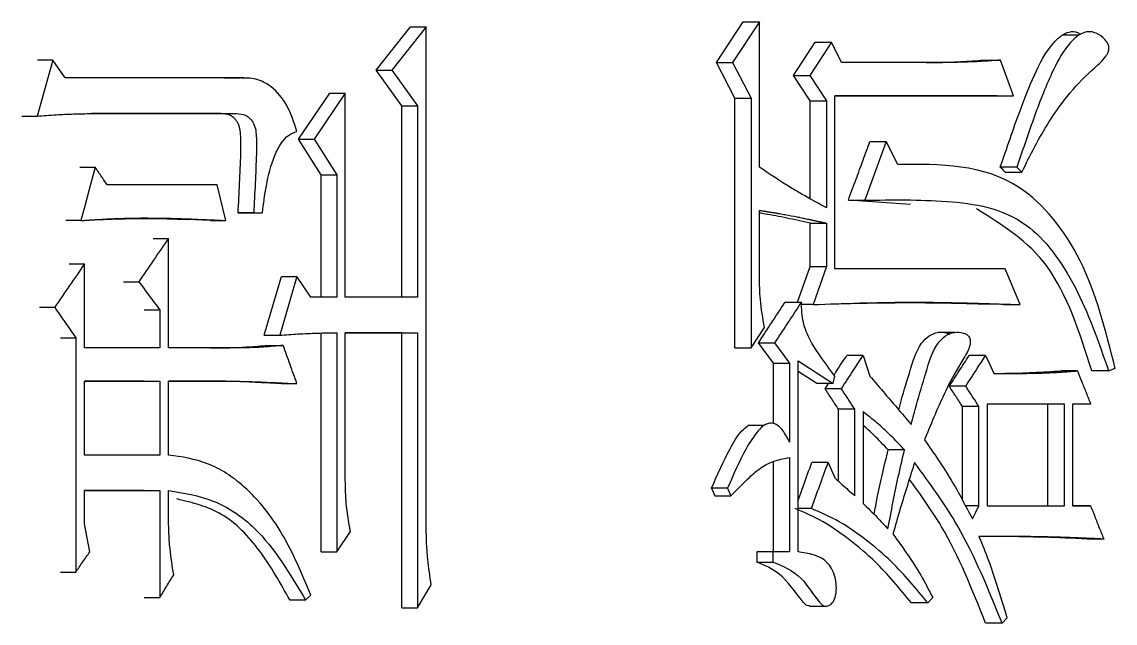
# Model space of a CAD drawing. Header units: millimetres. Extents: x 2404 to 4548, y 1024 to 2541.
# Drawn here: x 3320.053 to 3324.692, y 1248.245 to 1250.798 of the extents above; entities that cross this region are included whole.
import ezdxf

# ---------------------------------------------------------------- set-up
doc = ezdxf.new("R2010")
doc.units = ezdxf.units.MM

msp = doc.modelspace()

# ---------------------------------------------------------------- linework, layer by layer
at = {"color": 7, "linetype": 'Continuous', "lineweight": 25}
for p, q in [((3321.5559, 1250.592), (3321.7014, 1250.7759)), ((3321.7683, 1250.7759), (3321.6226, 1250.592)), ((3321.7014, 1250.7759), (3321.7683, 1250.7759)), ((3321.7683, 1248.6665), (3321.7683, 1250.7759)), ((3323.0003, 1250.6244), (3323.1141, 1250.7975)), ((3323.1828, 1250.7975), (3323.0689, 1250.6244)), ((3323.1141, 1250.7975), (3323.1828, 1250.7975)), ((3323.1828, 1250.1809), (3323.1828, 1250.7975)), ((3324.5379, 1250.7409), (3324.4665, 1250.7409)), ((3323.3268, 1250.5703), (3323.4187, 1250.711)), ((3323.4878, 1250.711), (3323.3958, 1250.5703)), ((3323.4187, 1250.711), (3323.4878, 1250.711)), ((3323.5303, 1250.6244), (3323.4878, 1250.711)), ((3320.1845, 1250.6352), (3320.1174, 1250.3972)), ((3320.1845, 1250.6352), (3320.1197, 1250.6352)), ((3320.2366, 1250.5595), (3320.1845, 1250.6352)), ((3323.0003, 1250.6244), (3323.0689, 1250.6244)), ((3323.0786, 1250.473), (3323.0003, 1250.6244)), ((3323.0689, 1250.6244), (3323.1472, 1250.473)), ((3323.9599, 1250.6244), (3323.5303, 1250.6244)), ((3323.8902, 1250.6244), (3323.9599, 1250.6244)), ((3324.1349, 1250.6353), (3324.205, 1250.6353)), ((3324.2608, 1250.4838), (3324.205, 1250.6353)), ((3321.5559, 1250.592), (3321.6226, 1250.592)), ((3321.665, 1250.4405), (3321.5559, 1250.592)), ((3321.6226, 1250.592), (3321.7319, 1250.4405)), ((3320.9774, 1250.5595), (3320.2366, 1250.5595)), ((3320.9116, 1250.5595), (3320.9774, 1250.5595)), ((3321.0129, 1250.559), (3320.9839, 1250.559)), ((3323.3268, 1250.5703), (3323.3958, 1250.5703)), ((3323.3975, 1250.4622), (3323.3268, 1250.5703)), ((3323.3958, 1250.5703), (3323.4666, 1250.4622)), ((3321.2272, 1250.2999), (3321.3589, 1250.4946)), ((3321.4253, 1250.4946), (3321.2935, 1250.2999)), ((3321.3589, 1250.4946), (3321.4253, 1250.4946)), ((3321.4253, 1249.6292), (3321.4253, 1250.4946)), ((3321.665, 1250.4405), (3321.7319, 1250.4405)), ((3321.665, 1249.6292), (3321.665, 1250.4405)), ((3321.7319, 1250.4405), (3321.7319, 1249.6292)), ((3323.0786, 1250.473), (3323.1472, 1250.473)), ((3323.0786, 1249.4129), (3323.0786, 1250.473)), ((3323.3975, 1250.4622), (3323.4666, 1250.4622)), ((3323.3975, 1250.0464), (3323.3975, 1250.4622)), ((3323.4666, 1250.4622), (3323.4666, 1250.0078)), ((3323.502, 1250.4838), (3324.2608, 1250.4838)), ((3323.502, 1249.7482), (3323.502, 1250.4838)), ((3324.1907, 1250.4838), (3323.502, 1250.4838)), ((3324.1907, 1250.4838), (3324.2608, 1250.4838)), ((3320.0527, 1250.3972), (3320.1174, 1250.3972)), ((3320.8969, 1250.4081), (3320.3482, 1250.4081)), ((3320.3483, 1250.4081), (3320.9627, 1250.4081)), ((3320.897, 1250.4081), (3320.9628, 1250.4081)), ((3321.2272, 1250.2999), (3321.2935, 1250.2999)), ((3321.3223, 1250.1485), (3321.2272, 1250.2999)), ((3321.2935, 1250.2999), (3321.3887, 1250.1485)), ((3323.7208, 1250.2891), (3323.6292, 1250.0403)), ((3323.6514, 1250.2891), (3323.7208, 1250.2891)), ((3323.7701, 1250.1917), (3323.7208, 1250.2891)), ((3320.2981, 1250.1809), (3320.3631, 1250.1809)), ((3324.2749, 1250.1809), (3324.2047, 1250.1809)), ((3321.3223, 1250.1485), (3321.3887, 1250.1485)), ((3321.3223, 1249.6292), (3321.3223, 1250.1485)), ((3321.3887, 1250.1485), (3321.3887, 1249.6292)), ((3324.2256, 1250.1593), (3324.2958, 1250.1593)), ((3320.9185, 1249.9537), (3320.8816, 1250.1052)), ((3323.8241, 1250.0223), (3323.5598, 1250.0403)), ((3323.5598, 1250.0403), (3323.6292, 1250.0403)), ((3321.0364, 1249.9862), (3320.9704, 1249.9862)), ((3321.0072, 1249.9862), (3321.0732, 1249.9862)), ((3321.0364, 1249.9862), (3321.0732, 1249.9862)), ((3323.1828, 1249.7158), (3323.1828, 1249.997)), ((3320.3036, 1249.9537), (3320.2387, 1249.9537)), ((3320.8527, 1249.9537), (3320.7532, 1249.9587)), ((3320.8527, 1249.9537), (3320.9185, 1249.9537)), ((3323.3975, 1249.9429), (3323.4666, 1249.9429)), ((3323.3975, 1249.759), (3323.3975, 1249.9429)), ((3323.4666, 1249.9429), (3323.4666, 1249.759)), ((3320.6093, 1249.878), (3320.6747, 1249.878)), ((3320.6747, 1249.4129), (3320.6747, 1249.878)), ((3320.2536, 1249.7698), (3320.3185, 1249.7698)), ((3320.3185, 1249.4129), (3320.3185, 1249.7698)), ((3323.3447, 1249.6076), (3323.3975, 1249.759)), ((3323.3975, 1249.759), (3323.4666, 1249.759)), ((3323.4666, 1249.759), (3323.41, 1249.5968)), ((3324.2259, 1249.7482), (3323.502, 1249.7482)), ((3324.2887, 1249.5968), (3324.2259, 1249.7482)), ((3321.0806, 1249.467), (3321.1539, 1249.7158)), ((3321.2201, 1249.7158), (3321.1467, 1249.467)), ((3321.1539, 1249.7158), (3321.2201, 1249.7158)), ((3321.2788, 1249.6292), (3321.2201, 1249.7158)), ((3320.4835, 1249.6941), (3320.5488, 1249.6941)), ((3321.3887, 1249.6292), (3321.2788, 1249.6292)), ((3321.7319, 1249.6292), (3321.4253, 1249.6292)), ((3323.2914, 1249.6076), (3323.3604, 1249.6076)), ((3320.1272, 1249.5859), (3320.1919, 1249.5859)), ((3320.5723, 1249.5751), (3320.6377, 1249.5751)), ((3320.6377, 1249.5751), (3320.6377, 1249.4129)), ((3323.41, 1249.5968), (3323.3533, 1249.5968)), ((3324.2186, 1249.5968), (3324.1458, 1249.5996)), ((3324.2186, 1249.5968), (3324.2887, 1249.5968)), ((3321.0806, 1249.467), (3321.1467, 1249.467)), ((3321.3223, 1248.5475), (3321.3223, 1249.4764)), ((3321.3887, 1249.4778), (3321.3887, 1248.5475)), ((3321.4253, 1249.4778), (3321.7319, 1249.4778)), ((3321.4253, 1248.8504), (3321.4253, 1249.4778)), ((3321.665, 1249.4778), (3321.4253, 1249.4778)), ((3321.665, 1249.4778), (3321.7319, 1249.4778)), ((3321.665, 1248.3095), (3321.665, 1249.4778)), ((3321.7319, 1249.4778), (3321.7319, 1248.3095)), ((3323.1472, 1249.4129), (3323.2042, 1249.4994)), ((3324.0107, 1249.479), (3323.9401, 1249.479)), ((3320.2164, 1249.4561), (3320.2813, 1249.4561)), ((3321.0953, 1249.4237), (3321.1614, 1249.4237)), ((3323.178, 1249.4345), (3323.2468, 1249.4345)), ((3323.2418, 1249.348), (3323.178, 1249.4345)), ((3323.2468, 1249.4345), (3323.3107, 1249.348)), ((3320.6377, 1249.4129), (3320.3185, 1249.4129)), ((3320.9185, 1249.4129), (3320.6747, 1249.4129)), ((3320.8527, 1249.4129), (3320.9185, 1249.4129)), ((3323.0786, 1249.4129), (3323.1472, 1249.4129)), ((3323.6221, 1249.3804), (3323.5528, 1249.3804)), ((3324.1421, 1249.3804), (3324.0721, 1249.3804)), ((3323.2418, 1249.348), (3323.3107, 1249.348)), ((3323.2418, 1249.0928), (3323.2418, 1249.348)), ((3323.3107, 1249.348), (3323.3107, 1249.0126)), ((3323.3462, 1249.3588), (3323.4949, 1249.2615)), ((3323.4258, 1249.2615), (3323.3462, 1249.3136)), ((3323.4949, 1249.2615), (3323.502, 1249.2939)), ((3324.5324, 1249.3155), (3324.4619, 1249.3155)), ((3320.3185, 1248.9585), (3320.3185, 1249.2722)), ((3320.3185, 1249.2722), (3320.6377, 1249.2722)), ((3320.5723, 1249.2722), (3320.3185, 1249.2722)), ((3320.5723, 1249.2722), (3320.6377, 1249.2722)), ((3320.6377, 1249.2722), (3320.6377, 1248.9585)), ((3320.6747, 1249.2722), (3320.9185, 1249.2722)), ((3320.6747, 1248.9585), (3320.6747, 1249.2722)), ((3320.8527, 1249.2722), (3320.6747, 1249.2722)), ((3320.9185, 1249.2722), (3320.8527, 1249.2722)), ((3321.1539, 1249.2614), (3321.2201, 1249.2614)), ((3323.4949, 1249.2615), (3323.4258, 1249.2615)), ((3323.4611, 1249.2398), (3323.4752, 1249.2615)), ((3323.5303, 1249.2398), (3323.4611, 1249.2398)), ((3324.0581, 1249.2506), (3323.9882, 1249.2506)), ((3323.5868, 1249.1533), (3323.5175, 1249.1533)), ((3323.5175, 1248.8473), (3323.5175, 1249.1533)), ((3323.5868, 1248.7855), (3323.5868, 1249.1533)), ((3323.6221, 1249.1425), (3323.6221, 1248.753)), ((3324.1141, 1249.1641), (3324.0441, 1249.1641)), ((3324.0441, 1248.767), (3324.0441, 1249.1641)), ((3324.1141, 1248.7422), (3324.1141, 1249.1641)), ((3324.4768, 1249.1749), (3324.149, 1249.1749)), ((3324.149, 1249.1749), (3324.149, 1248.7422)), ((3324.4064, 1248.7422), (3324.4064, 1249.1749)), ((3324.4768, 1248.7422), (3324.4768, 1249.1749)), ((3324.5879, 1249.1749), (3324.5115, 1249.1749)), ((3324.5115, 1249.1749), (3324.5115, 1248.7422)), ((3323.2024, 1249.0844), (3323.1336, 1249.0844)), ((3320.6377, 1248.9585), (3320.3185, 1248.9585)), ((3323.7983, 1248.9802), (3323.7288, 1248.9802)), ((3323.2418, 1248.5475), (3323.2418, 1248.93)), ((3323.3107, 1248.9477), (3323.3107, 1248.5475)), ((3323.4737, 1248.9261), (3323.4046, 1248.9261)), ((3323.0475, 1248.8179), (3322.979, 1248.8179)), ((3322.979, 1248.8179), (3322.9932, 1248.7855)), ((3323.0475, 1248.8179), (3323.0618, 1248.7855)), ((3320.3185, 1248.8071), (3320.6377, 1248.8071)), ((3320.3185, 1248.6665), (3320.3185, 1248.8071)), ((3320.5723, 1248.8071), (3320.3185, 1248.8071)), ((3320.5723, 1248.8071), (3320.6377, 1248.8071)), ((3320.6377, 1248.8071), (3320.6377, 1248.3528)), ((3320.6747, 1248.7097), (3320.6747, 1248.8071)), ((3322.9932, 1248.7855), (3323.0618, 1248.7855)), ((3324.1141, 1248.7422), (3324.0573, 1248.7422)), ((3324.149, 1248.7422), (3324.4768, 1248.7422)), ((3324.149, 1248.7422), (3324.4064, 1248.7422)), ((3324.4064, 1248.7422), (3324.4768, 1248.7422)), ((3324.5115, 1248.7422), (3324.5879, 1248.7422)), ((3324.5115, 1248.7422), (3324.5173, 1248.7422)), ((3324.5879, 1248.7422), (3324.5173, 1248.7422)), ((3321.3887, 1248.5475), (3321.4473, 1248.634)), ((3324.6434, 1248.6016), (3324.5727, 1248.6016)), ((3323.2397, 1248.5475), (3323.1709, 1248.5475)), ((3323.1709, 1248.5475), (3323.1709, 1248.5042)), ((3323.2397, 1248.5475), (3323.2397, 1248.5042)), ((3323.3107, 1248.5475), (3323.2397, 1248.5475)), ((3323.1709, 1248.5042), (3323.2397, 1248.5042)), ((3321.7319, 1248.3095), (3321.7901, 1248.4069)), ((3320.5723, 1248.3528), (3320.6377, 1248.3528)), ((3321.2568, 1248.3419), (3321.2788, 1248.3636)), ((3323.8967, 1248.3312), (3323.9178, 1248.3528)), ((3321.2568, 1248.3419), (3321.1906, 1248.3419)), ((3323.3955, 1248.3165), (3323.4651, 1248.3165)), ((3324.2119, 1248.2446), (3324.2329, 1248.2663)), ((3324.2119, 1248.2446), (3324.1419, 1248.2446))]:
    msp.add_line(p, q, dxfattribs=at)
at = {"color": 7, "linetype": 'Continuous', "lineweight": 25, "flags": 128}
for points in [[(3323.1472, 1250.473), (3323.1472, 1250.0526), (3323.1472, 1249.4129)], [(3320.3631, 1250.1809), (3320.3384, 1250.0864), (3320.321, 1250.02), (3320.3036, 1249.9537)], [(3324.2256, 1250.1593), (3324.2202, 1250.1648), (3324.2149, 1250.1703), (3324.2047, 1250.1809)], [(3324.2748, 1250.1809), (3324.2853, 1250.1701), (3324.2957, 1250.1593)], [(3320.2813, 1249.4561), (3320.2813, 1248.9585), (3320.2813, 1248.4609)], [(3323.6221, 1249.3804), (3323.6362, 1249.3372), (3323.6503, 1249.2939)], [(3324.1421, 1249.3804), (3324.1595, 1249.3426), (3324.177, 1249.3047)], [(3323.3462, 1248.5475), (3323.3462, 1248.9532), (3323.3462, 1249.3588)], [(3324.6642, 1249.3155), (3324.6355, 1249.3155), (3324.6145, 1249.3155), (3324.5935, 1249.3155)], [(3323.4737, 1248.9261), (3323.4878, 1248.8937), (3323.502, 1248.8612)], [(3323.4029, 1248.7314), (3323.3854, 1248.7314), (3323.368, 1248.7314), (3323.3462, 1248.7314)], [(3324.0861, 1248.6881), (3324.1001, 1248.7152), (3324.1141, 1248.7422)], [(3320.3408, 1248.5475), (3320.3297, 1248.607), (3320.3185, 1248.6665)], [(3321.3223, 1248.5475), (3321.3389, 1248.5475), (3321.3555, 1248.5475), (3321.3887, 1248.5475)], [(3320.2164, 1248.4609), (3320.2326, 1248.4609), (3320.2488, 1248.4609), (3320.2813, 1248.4609)], [(3321.665, 1248.3095), (3321.6818, 1248.3095), (3321.6985, 1248.3095), (3321.7319, 1248.3095)], [(3323.8967, 1248.3312), (3323.8713, 1248.3312), (3323.8492, 1248.3312), (3323.8271, 1248.3312)]]:
    msp.add_lwpolyline(points, dxfattribs=at)
at = {"color": 7, "linetype": 'Continuous', "lineweight": 25}
for points, knots in [([(3324.2047, 1250.1809), (3324.2319, 1250.2613), (3324.2768, 1250.3938), (3324.347, 1250.573), (3324.4052, 1250.6848), (3324.4611, 1250.7395), (3324.4969, 1250.7572), (3324.5262, 1250.7572), (3324.541, 1250.7473), (3324.5451, 1250.7446)], [0, 0, 0, 0, 0.336148, 0.554502, 0.775219, 0.850857, 0.913151, 0.975906, 1, 1, 1, 1]), ([(3324.2958, 1250.1593), (3324.3324, 1250.2323), (3324.4178, 1250.4024), (3324.5478, 1250.5566), (3324.6429, 1250.6346), (3324.6609, 1250.6646), (3324.6651, 1250.6767), (3324.6657, 1250.6884), (3324.6631, 1250.7), (3324.6551, 1250.7157), (3324.635, 1250.7371), (3324.6052, 1250.7543), (3324.5698, 1250.7576), (3324.5302, 1250.7398), (3324.4763, 1250.6848), (3324.411, 1250.5613), (3324.3439, 1250.3849), (3324.2979, 1250.249), (3324.2749, 1250.1809)], [0, 0, 0, 0, 0.163054, 0.380102, 0.433894, 0.442949, 0.452088, 0.458006, 0.463913, 0.473847, 0.492962, 0.528393, 0.555625, 0.58285, 0.633845, 0.724478, 0.861928, 1, 1, 1, 1]), ([(3323.8902, 1250.6244), (3323.9145, 1250.6247), (3323.9632, 1250.6253), (3324.0449, 1250.6286), (3324.102, 1250.6328), (3324.1349, 1250.6353)], [0, 0, 0, 0, 0.297859, 0.595729, 1, 1, 1, 1]), ([(3324.205, 1250.6353), (3324.1807, 1250.6334), (3324.1323, 1250.6297), (3324.0506, 1250.6257), (3323.9931, 1250.6249), (3323.9599, 1250.6244)], [0, 0, 0, 0, 0.29749, 0.594994, 1, 1, 1, 1]), ([(3321.2201, 1250.3323), (3321.2075, 1250.3705), (3321.1828, 1250.4455), (3321.1186, 1250.5234), (3321.0462, 1250.5588), (3321.0003, 1250.5593), (3320.9774, 1250.5595)], [0, 0, 0, 0, 0.291536, 0.572529, 0.787239, 1, 1, 1, 1]), ([(3320.1174, 1250.3972), (3320.1443, 1250.3993), (3320.1962, 1250.4033), (3320.2732, 1250.4066), (3320.3232, 1250.4076), (3320.3483, 1250.4081)], [0, 0, 0, 0, 0.349385, 0.674644, 1, 1, 1, 1]), ([(3320.9704, 1249.9862), (3320.9748, 1250.0703), (3320.9804, 1250.1762), (3320.9835, 1250.302), (3320.9768, 1250.3667), (3320.9386, 1250.4055), (3320.9107, 1250.4072), (3320.8969, 1250.4081)], [0, 0, 0, 0, 0.512304, 0.645208, 0.775979, 0.889287, 1, 1, 1, 1]), ([(3320.9627, 1250.4081), (3320.9765, 1250.4072), (3321.0045, 1250.4055), (3321.0428, 1250.3667), (3321.0495, 1250.302), (3321.0464, 1250.1762), (3321.0408, 1250.0703), (3321.0364, 1249.9862)], [0, 0, 0, 0, 0.110827, 0.224198, 0.354947, 0.487818, 1, 1, 1, 1]), ([(3321.0732, 1249.9862), (3321.0781, 1250.0246), (3321.0889, 1250.1079), (3321.1146, 1250.2107), (3321.1502, 1250.2812), (3321.1825, 1250.3195), (3321.2075, 1250.328), (3321.2201, 1250.3323)], [0, 0, 0, 0, 0.277213, 0.601616, 0.758833, 0.878188, 1, 1, 1, 1]), ([(3323.5598, 1250.0403), (3323.5709, 1250.0703), (3323.5917, 1250.1267), (3323.6222, 1250.2097), (3323.6417, 1250.2626), (3323.6514, 1250.2891)], [0, 0, 0, 0, 0.361499, 0.68075, 1, 1, 1, 1]), ([(3320.4152, 1250.1052), (3320.4065, 1250.1178), (3320.3892, 1250.143), (3320.3718, 1250.1683), (3320.3631, 1250.1809)], [0, 0, 0, 0, 0.499998, 1, 1, 1, 1]), ([(3323.4666, 1250.0078), (3323.4354, 1250.0251), (3323.4003, 1250.0445), (3323.3498, 1250.0732), (3323.2854, 1250.1102), (3323.2266, 1250.1508), (3323.1828, 1250.1809)], [0, 0, 0, 0, 0.325176, 0.365823, 0.528414, 1, 1, 1, 1]), ([(3324.6919, 1249.3264), (3324.652, 1249.4857), (3324.5744, 1249.7962), (3324.2491, 1250.1961), (3323.9505, 1250.1934), (3323.7701, 1250.1917)], [0, 0, 0, 0, 0.294377, 0.5735664, 1, 1, 1, 1]), ([(3320.8816, 1250.1052), (3320.8123, 1250.1052), (3320.6572, 1250.1052), (3320.5013, 1250.1052), (3320.4152, 1250.1052)], [0, 0, 0, 0, 0.447226, 1, 1, 1, 1]), ([(3323.6292, 1250.0403), (3323.7443, 1250.0419), (3323.9744, 1250.045), (3324.3106, 1249.9931), (3324.5387, 1249.6778), (3324.6218, 1249.4379), (3324.6642, 1249.3155)], [0, 0, 0, 0, 0.273656, 0.546764, 0.768873, 1, 1, 1, 1]), ([(3320.9704, 1249.9862), (3320.9773, 1249.9862), (3320.9895, 1249.9862), (3321.0018, 1249.9862), (3321.0072, 1249.9862)], [0, 0, 0, 0, 0.56, 1, 1, 1, 1]), ([(3323.1828, 1249.997), (3323.1849, 1249.9967), (3323.1891, 1249.996), (3323.1943, 1249.9952), (3323.1995, 1249.9944), (3323.2037, 1249.9937), (3323.2079, 1249.9931), (3323.212, 1249.9924), (3323.2162, 1249.9918), (3323.2214, 1249.9909), (3323.2256, 1249.9903), (3323.2308, 1249.9894), (3323.236, 1249.9886), (3323.2423, 1249.9876), (3323.2485, 1249.9865), (3323.2548, 1249.9855), (3323.261, 1249.9844), (3323.2735, 1249.9823), (3323.3006, 1249.9776), (3323.3276, 1249.9724), (3323.3483, 1249.9682), (3323.3566, 1249.9665), (3323.3649, 1249.9648), (3323.3753, 1249.9627), (3323.3836, 1249.9609), (3323.3918, 1249.9592), (3323.398, 1249.9579), (3323.4032, 1249.9568), (3323.4084, 1249.9556), (3323.4125, 1249.9548), (3323.4167, 1249.9539), (3323.4208, 1249.953), (3323.4249, 1249.9521), (3323.4301, 1249.9509), (3323.4342, 1249.95), (3323.4394, 1249.9489), (3323.4435, 1249.948), (3323.4477, 1249.9471), (3323.4518, 1249.9462), (3323.4559, 1249.9453), (3323.4612, 1249.9441), (3323.4644, 1249.9434), (3323.4666, 1249.9429)], [0, 0, 0, 0, 0.021952, 0.043903, 0.054879, 0.07683, 0.087806, 0.098782, 0.120733, 0.131709, 0.15366, 0.164636, 0.186587, 0.208539, 0.23049, 0.252442, 0.274393, 0.296345, 0.384151, 0.559767, 0.581718, 0.60367, 0.647573, 0.669524, 0.713427, 0.735378, 0.75733, 0.779281, 0.790257, 0.812208, 0.823184, 0.83416, 0.856111, 0.867087, 0.889038, 0.900014, 0.921966, 0.932941, 0.943917, 0.965868, 0.976844, 1, 1, 1, 1]), ([(3323.3975, 1249.9429), (3323.3644, 1249.9502), (3323.3009, 1249.9643), (3323.2293, 1249.978), (3323.1907, 1249.9843), (3323.1828, 1249.9856)], [0, 0, 0, 0, 0.463687, 0.891018, 1, 1, 1, 1]), ([(3324.5935, 1249.3155), (3324.5411, 1249.4788), (3324.4393, 1249.7956), (3324.2131, 1249.9355), (3324.1035, 1250.0033)], [0, 0, 0, 0, 0.515406, 1, 1, 1, 1]), ([(3320.3036, 1249.9537), (3320.306, 1249.9539), (3320.3108, 1249.9542), (3320.318, 1249.9547), (3320.3251, 1249.9552), (3320.3323, 1249.9556), (3320.3394, 1249.9561), (3320.3466, 1249.9566), (3320.3538, 1249.957), (3320.3597, 1249.9574), (3320.3657, 1249.9578), (3320.3717, 1249.9581), (3320.3812, 1249.9587), (3320.3907, 1249.9593), (3320.4027, 1249.96), (3320.4146, 1249.9606), (3320.4289, 1249.9613), (3320.4575, 1249.9626), (3320.5195, 1249.9647), (3320.5957, 1249.9651), (3320.6623, 1249.9639), (3320.6956, 1249.9631), (3320.7194, 1249.9624), (3320.7384, 1249.9618), (3320.7621, 1249.961), (3320.7811, 1249.9602), (3320.8001, 1249.9593), (3320.8143, 1249.9586), (3320.8285, 1249.958), (3320.8427, 1249.9574), (3320.8546, 1249.9568), (3320.8641, 1249.9564), (3320.8712, 1249.9561), (3320.8783, 1249.9557), (3320.8854, 1249.9554), (3320.8925, 1249.9551), (3320.8996, 1249.9547), (3320.9055, 1249.9544), (3320.9118, 1249.9541), (3320.9157, 1249.9539), (3320.9185, 1249.9537)], [0, 0, 0, 0, 0.011607, 0.023213, 0.034819, 0.046426, 0.058032, 0.069639, 0.081245, 0.092852, 0.098655, 0.110262, 0.121868, 0.145081, 0.156687, 0.1799, 0.203113, 0.226326, 0.31918, 0.504901, 0.597754, 0.64418, 0.667393, 0.713819, 0.737032, 0.783458, 0.806671, 0.829884, 0.853097, 0.87631, 0.899523, 0.911129, 0.922736, 0.934342, 0.945949, 0.957555, 0.969162, 0.980768, 0.986572, 1, 1, 1, 1]), ([(3320.3703, 1249.9578), (3320.3703, 1249.9578), (3320.3702, 1249.9578), (3320.3708, 1249.9578), (3320.3892, 1249.9585), (3320.4604, 1249.9613), (3320.5297, 1249.9626), (3320.5724, 1249.9629), (3320.5876, 1249.9629), (3320.5901, 1249.9629), (3320.5893, 1249.9629), (3320.6146, 1249.9627), (3320.6685, 1249.962), (3320.7169, 1249.9601), (3320.7561, 1249.9585)], [0, 0, 0, 0, 0.00053, 0.004509, 0.014062, 0.225904, 0.41709, 0.513928, 0.524253, 0.532703, 0.557438, 0.62576, 0.697207, 1, 1, 1, 1]), ([(3320.6747, 1249.878), (3320.6537, 1249.8474), (3320.6118, 1249.7861), (3320.5698, 1249.7248), (3320.5488, 1249.6941)], [0, 0, 0, 0, 0.5, 1, 1, 1, 1]), ([(3320.3185, 1249.7698), (3320.2974, 1249.7392), (3320.2553, 1249.6779), (3320.213, 1249.6166), (3320.1919, 1249.5859)], [0, 0, 0, 0, 0.5, 1, 1, 1, 1]), ([(3323.2042, 1249.4994), (3323.1971, 1249.5392), (3323.1844, 1249.6103), (3323.1833, 1249.6835), (3323.1828, 1249.7158)], [0, 0, 0, 0, 0.558835, 1, 1, 1, 1]), ([(3320.5488, 1249.6941), (3320.5636, 1249.6743), (3320.5932, 1249.6346), (3320.6229, 1249.595), (3320.6377, 1249.5751)], [0, 0, 0, 0, 0.499998, 1, 1, 1, 1]), ([(3323.178, 1249.4345), (3323.1944, 1249.4595), (3323.2215, 1249.5008), (3323.2593, 1249.5585), (3323.2807, 1249.5912), (3323.2914, 1249.6076)], [0, 0, 0, 0, 0.432882, 0.716441, 1, 1, 1, 1]), ([(3323.3603, 1249.6076), (3323.344, 1249.5826), (3323.3169, 1249.5413), (3323.279, 1249.4836), (3323.2575, 1249.4509), (3323.2468, 1249.4345)], [0, 0, 0, 0, 0.432629, 0.716314, 1, 1, 1, 1]), ([(3323.502, 1249.2939), (3323.4801, 1249.3238), (3323.4439, 1249.3732), (3323.3954, 1249.4451), (3323.3643, 1249.5209), (3323.3617, 1249.5785), (3323.3604, 1249.6076)], [0, 0, 0, 0, 0.334385, 0.552202, 0.773272, 1, 1, 1, 1]), ([(3323.41, 1249.5968), (3323.4762, 1249.5994), (3323.6087, 1249.6045), (3323.7571, 1249.6074), (3323.8415, 1249.6073), (3323.8621, 1249.6072), (3323.8683, 1249.6071), (3323.8744, 1249.6071), (3323.8806, 1249.607), (3323.8868, 1249.607), (3323.895, 1249.6069), (3323.9032, 1249.6068), (3323.9114, 1249.6067), (3323.9176, 1249.6067), (3323.9238, 1249.6066), (3323.9299, 1249.6065), (3323.9361, 1249.6064), (3323.9423, 1249.6063), (3323.9505, 1249.6062), (3323.9587, 1249.6061), (3323.9669, 1249.6059), (3323.973, 1249.6058), (3323.9792, 1249.6057), (3323.9854, 1249.6056), (3323.9915, 1249.6055), (3323.9977, 1249.6053), (3324.0038, 1249.6052), (3324.01, 1249.6051), (3324.0182, 1249.6049), (3324.0264, 1249.6047), (3324.0346, 1249.6045), (3324.0407, 1249.6044), (3324.0469, 1249.6042), (3324.053, 1249.6041), (3324.0592, 1249.6039), (3324.0653, 1249.6038), (3324.0735, 1249.6036), (3324.0817, 1249.6033), (3324.0899, 1249.6031), (3324.0961, 1249.6029), (3324.1022, 1249.6028), (3324.1084, 1249.6026), (3324.1145, 1249.6024), (3324.1206, 1249.6022), (3324.1268, 1249.602), (3324.1329, 1249.6019), (3324.1411, 1249.6016), (3324.1493, 1249.6014), (3324.1575, 1249.6011), (3324.1636, 1249.6009), (3324.1697, 1249.6007), (3324.1759, 1249.6005), (3324.182, 1249.6003), (3324.1881, 1249.6001), (3324.1963, 1249.5999), (3324.2045, 1249.5996), (3324.2127, 1249.5993), (3324.2188, 1249.5991), (3324.2249, 1249.5989), (3324.2311, 1249.5987), (3324.2372, 1249.5985), (3324.2433, 1249.5983), (3324.2494, 1249.5981), (3324.2576, 1249.5978), (3324.2658, 1249.5976), (3324.2739, 1249.5973), (3324.2809, 1249.5971), (3324.2858, 1249.5969), (3324.2887, 1249.5968)], [0, 0, 0, 0, 0.22469, 0.449389, 0.505561, 0.512583, 0.519604, 0.526626, 0.533648, 0.540669, 0.547691, 0.561734, 0.568755, 0.575777, 0.582798, 0.58982, 0.596841, 0.603863, 0.610884, 0.624928, 0.631949, 0.638971, 0.645992, 0.653014, 0.660035, 0.667057, 0.674078, 0.6811, 0.688121, 0.702165, 0.709186, 0.716208, 0.723229, 0.730251, 0.737272, 0.744294, 0.751315, 0.765358, 0.77238, 0.779401, 0.786423, 0.793445, 0.800466, 0.807488, 0.814509, 0.821531, 0.828552, 0.842595, 0.849617, 0.856638, 0.86366, 0.870682, 0.877703, 0.884725, 0.891746, 0.905789, 0.912811, 0.919832, 0.926854, 0.933875, 0.940897, 0.947918, 0.95494, 0.961962, 0.976005, 0.983026, 0.990048, 1, 1, 1, 1]), ([(3323.4988, 1249.6002), (3323.5122, 1249.6006), (3323.5886, 1249.6031), (3323.8041, 1249.6068), (3323.989, 1249.6041), (3324.0905, 1249.6015), (3324.1305, 1249.6004), (3324.1456, 1249.5998), (3324.1458, 1249.5998), (3324.1459, 1249.5998)], [0, 0, 0, 0, 0.091246, 0.521297, 0.77416, 0.895412, 0.961125, 0.976415, 1, 1, 1, 1]), ([(3320.1919, 1249.5859), (3320.2068, 1249.5643), (3320.2366, 1249.521), (3320.2664, 1249.4778), (3320.2813, 1249.4561)], [0, 0, 0, 0, 0.499998, 1, 1, 1, 1]), ([(3321.1467, 1249.467), (3321.1725, 1249.469), (3321.2258, 1249.4731), (3321.3065, 1249.4763), (3321.3613, 1249.4773), (3321.3887, 1249.4778)], [0, 0, 0, 0, 0.320446, 0.660167, 1, 1, 1, 1]), ([(3323.7734, 1249.1504), (3323.7753, 1249.1575), (3323.7892, 1249.2102), (3323.8192, 1249.3048), (3323.8508, 1249.4169), (3323.9018, 1249.4667), (3323.9387, 1249.4812), (3323.9692, 1249.4812), (3323.9847, 1249.4727), (3323.9887, 1249.4705)], [0, 0, 0, 0, 0.046643, 0.342403, 0.639171, 0.748921, 0.858405, 0.963449, 1, 1, 1, 1]), ([(3323.8264, 1249.0884), (3323.8337, 1249.1164), (3323.853, 1249.19), (3323.8888, 1249.305), (3323.9207, 1249.4174), (3323.9718, 1249.4668), (3324.0093, 1249.4819), (3324.042, 1249.4792), (3324.0636, 1249.4705), (3324.0728, 1249.4601), (3324.0763, 1249.4522), (3324.0777, 1249.442), (3324.0759, 1249.4248), (3324.0671, 1249.3978), (3324.0274, 1249.3353), (3323.9611, 1249.2165), (3323.9131, 1249.0948), (3323.8838, 1249.0261), (3323.8826, 1249.0235)], [0, 0, 0, 0, 0.080829, 0.213073, 0.345773, 0.395058, 0.444233, 0.491132, 0.518332, 0.527917, 0.53551, 0.543103, 0.555865, 0.581938, 0.622671, 0.782526, 0.991638, 1, 1, 1, 1]), ([(3320.8527, 1249.4129), (3320.8804, 1249.413), (3320.9348, 1249.4133), (3321.0157, 1249.4174), (3321.0687, 1249.4216), (3321.0953, 1249.4237)], [0, 0, 0, 0, 0.342239, 0.67104, 1, 1, 1, 1]), ([(3321.1614, 1249.4237), (3321.1338, 1249.4211), (3321.0796, 1249.4159), (3320.9986, 1249.4134), (3320.9452, 1249.413), (3320.9185, 1249.4129)], [0, 0, 0, 0, 0.341779, 0.670798, 1, 1, 1, 1]), ([(3321.2201, 1249.2614), (3321.2103, 1249.2885), (3321.1908, 1249.3426), (3321.1712, 1249.3967), (3321.1614, 1249.4237)], [0, 0, 0, 0, 0.499999, 1, 1, 1, 1]), ([(3323.499, 1249.298), (3323.5017, 1249.302), (3323.5196, 1249.3295), (3323.5375, 1249.357), (3323.5528, 1249.3804)], [0, 0, 0, 0, 0.147167, 1, 1, 1, 1]), ([(3323.5303, 1249.2398), (3323.5384, 1249.2523), (3323.5547, 1249.2773), (3323.5853, 1249.3241), (3323.6078, 1249.3585), (3323.6221, 1249.3804)], [0, 0, 0, 0, 0.2662424, 0.5324848, 1, 1, 1, 1]), ([(3323.9882, 1249.2506), (3324.0022, 1249.2723), (3324.0302, 1249.3155), (3324.0581, 1249.3588), (3324.0721, 1249.3804)], [0, 0, 0, 0, 0.5, 1, 1, 1, 1]), ([(3324.0581, 1249.2506), (3324.0661, 1249.2631), (3324.0823, 1249.2881), (3324.1103, 1249.3313), (3324.1302, 1249.3621), (3324.1421, 1249.3804)], [0, 0, 0, 0, 0.288429, 0.576858, 1, 1, 1, 1]), ([(3324.6642, 1249.3155), (3324.6688, 1249.3173), (3324.678, 1249.321), (3324.6872, 1249.3246), (3324.6919, 1249.3264)], [0, 0, 0, 0, 0.499988, 1, 1, 1, 1]), ([(3323.6503, 1249.2939), (3323.6692, 1249.2719), (3323.7081, 1249.2266), (3323.7668, 1249.1581), (3323.8065, 1249.1116), (3323.8264, 1249.0884)], [0, 0, 0, 0, 0.321741, 0.660871, 1, 1, 1, 1]), ([(3324.1769, 1249.305), (3324.1931, 1249.3051), (3324.2488, 1249.3052), (3324.3439, 1249.3084), (3324.4225, 1249.3132), (3324.4619, 1249.3155)], [0, 0, 0, 0, 0.1701659, 0.5850026, 1, 1, 1, 1]), ([(3324.177, 1249.3047), (3324.2165, 1249.3047), (3324.2585, 1249.3046), (3324.3029, 1249.305), (3324.3103, 1249.3051), (3324.3177, 1249.3052), (3324.3251, 1249.3053), (3324.3313, 1249.3054), (3324.3375, 1249.3055), (3324.3424, 1249.3056), (3324.3485, 1249.3058), (3324.3547, 1249.3059), (3324.3646, 1249.3061), (3324.3744, 1249.3064), (3324.3843, 1249.3067), (3324.3916, 1249.307), (3324.399, 1249.3073), (3324.4089, 1249.3076), (3324.4175, 1249.308), (3324.4261, 1249.3084), (3324.431, 1249.3087), (3324.4372, 1249.309), (3324.4433, 1249.3093), (3324.4531, 1249.3099), (3324.463, 1249.3105), (3324.4752, 1249.3113), (3324.4851, 1249.312), (3324.4973, 1249.3129), (3324.5072, 1249.3136), (3324.5196, 1249.3146), (3324.5272, 1249.3151), (3324.5324, 1249.3155)], [0, 0, 0, 0, 0.332695, 0.353489, 0.374282, 0.395075, 0.415869, 0.436662, 0.447059, 0.467852, 0.478249, 0.499042, 0.519836, 0.561423, 0.582216, 0.603009, 0.623803, 0.644596, 0.686183, 0.69658, 0.717373, 0.72777, 0.748563, 0.769356, 0.810943, 0.831737, 0.873323, 0.894117, 0.935704, 0.956497, 1, 1, 1, 1]), ([(3324.5324, 1249.3155), (3324.5382, 1249.3008), (3324.5503, 1249.27), (3324.5688, 1249.2232), (3324.5815, 1249.191), (3324.5879, 1249.1749)], [0, 0, 0, 0, 0.313727, 0.656864, 1, 1, 1, 1]), ([(3321.1539, 1249.2614), (3321.1217, 1249.263), (3321.0554, 1249.2663), (3320.955, 1249.2709), (3320.8868, 1249.2718), (3320.8527, 1249.2722)], [0, 0, 0, 0, 0.321994, 0.660963, 1, 1, 1, 1]), ([(3320.9185, 1249.2722), (3320.9509, 1249.2718), (3321.0175, 1249.271), (3321.118, 1249.2664), (3321.1861, 1249.2631), (3321.2201, 1249.2614)], [0, 0, 0, 0, 0.321579, 0.660777, 1, 1, 1, 1]), ([(3323.5175, 1249.1533), (3323.5081, 1249.1677), (3323.4893, 1249.1965), (3323.4705, 1249.2254), (3323.4611, 1249.2398)], [0, 0, 0, 0, 0.500002, 1, 1, 1, 1]), ([(3323.5868, 1249.1533), (3323.5786, 1249.1658), (3323.5652, 1249.1864), (3323.5463, 1249.2153), (3323.5356, 1249.2316), (3323.5303, 1249.2398)], [0, 0, 0, 0, 0.4326487, 0.7163239, 1, 1, 1, 1]), ([(3324.0441, 1249.1641), (3324.0348, 1249.1785), (3324.0162, 1249.2074), (3323.9975, 1249.2362), (3323.9882, 1249.2506)], [0, 0, 0, 0, 0.500002, 1, 1, 1, 1]), ([(3324.1141, 1249.1641), (3324.106, 1249.1766), (3324.0926, 1249.1972), (3324.074, 1249.2261), (3324.0634, 1249.2425), (3324.0581, 1249.2506)], [0, 0, 0, 0, 0.432649, 0.716324, 1, 1, 1, 1]), ([(3323.7983, 1248.9802), (3323.7787, 1249.0011), (3323.741, 1249.0413), (3323.682, 1249.0952), (3323.6421, 1249.1267), (3323.6221, 1249.1425)], [0, 0, 0, 0, 0.349925, 0.674457, 1, 1, 1, 1]), ([(3323.3107, 1249.0126), (3323.3017, 1249.03), (3323.2842, 1249.0641), (3323.2469, 1249.0986), (3323.2059, 1249.0914), (3323.1661, 1249.051), (3323.1096, 1248.9622), (3323.0722, 1248.8753), (3323.0475, 1248.8179)], [0, 0, 0, 0, 0.121784, 0.238894, 0.329996, 0.425945, 0.621085, 1, 1, 1, 1]), ([(3322.979, 1248.8179), (3323.0039, 1248.8746), (3323.0417, 1248.9604), (3323.0952, 1249.0516), (3323.1256, 1249.0764), (3323.1345, 1249.0838)], [0, 0, 0, 0, 0.5781639, 0.8758527, 1, 1, 1, 1]), ([(3323.7288, 1248.9802), (3323.7092, 1249.0012), (3323.6748, 1249.0383), (3323.638, 1249.071), (3323.6221, 1249.0853)], [0, 0, 0, 0, 0.56596, 1, 1, 1, 1]), ([(3323.8826, 1249.0235), (3323.9215, 1248.9672), (3323.9775, 1248.8863), (3324.0425, 1248.771), (3324.0715, 1248.7158), (3324.0861, 1248.6881)], [0, 0, 0, 0, 0.532376, 0.766064, 1, 1, 1, 1]), ([(3321.2788, 1248.3636), (3321.2417, 1248.4527), (3321.1686, 1248.6284), (3321.0155, 1248.8214), (3320.8444, 1248.9338), (3320.731, 1248.9503), (3320.6747, 1248.9585)], [0, 0, 0, 0, 0.289657, 0.571456, 0.787204, 1, 1, 1, 1]), ([(3323.6696, 1248.706), (3323.6737, 1248.7299), (3323.6839, 1248.7882), (3323.7047, 1248.8792), (3323.7207, 1248.9465), (3323.7288, 1248.9802)], [0, 0, 0, 0, 0.256892, 0.628328, 1, 1, 1, 1]), ([(3323.7279, 1248.6449), (3323.7418, 1248.7189), (3323.763, 1248.8316), (3323.7893, 1248.9423), (3323.7983, 1248.9802)], [0, 0, 0, 0, 0.6569803, 1, 1, 1, 1]), ([(3323.0618, 1248.7855), (3323.0876, 1248.812), (3323.13, 1248.8555), (3323.1919, 1248.9101), (3323.2505, 1248.9369), (3323.2907, 1248.9441), (3323.3107, 1248.9477)], [0, 0, 0, 0, 0.3446396, 0.5657566, 0.7835326, 1, 1, 1, 1]), ([(3323.3462, 1248.7653), (3323.3538, 1248.7864), (3323.3733, 1248.8401), (3323.3928, 1248.8937), (3323.4046, 1248.9261)], [0, 0, 0, 0, 0.394634, 1, 1, 1, 1]), ([(3323.4029, 1248.7314), (3323.4147, 1248.7638), (3323.4383, 1248.8288), (3323.4619, 1248.8937), (3323.4737, 1248.9261)], [0, 0, 0, 0, 0.5, 1, 1, 1, 1]), ([(3323.8405, 1248.9261), (3323.8303, 1248.894), (3323.8093, 1248.8279), (3323.7787, 1248.7269), (3323.7589, 1248.6578), (3323.749, 1248.6232)], [0, 0, 0, 0, 0.320379, 0.660141, 1, 1, 1, 1]), ([(3324.2119, 1248.2446), (3324.1547, 1248.3863), (3324.0532, 1248.6376), (3323.9051, 1248.8385), (3323.8405, 1248.9261)], [0, 0, 0, 0, 0.56421, 1, 1, 1, 1]), ([(3323.502, 1248.8612), (3323.5122, 1248.8521), (3323.5315, 1248.8349), (3323.5597, 1248.8097), (3323.5778, 1248.7936), (3323.5868, 1248.7855)], [0, 0, 0, 0, 0.361282, 0.680641, 1, 1, 1, 1]), ([(3321.4473, 1248.634), (3321.44, 1248.6738), (3321.427, 1248.7449), (3321.4258, 1248.8181), (3321.4253, 1248.8504)], [0, 0, 0, 0, 0.558835, 1, 1, 1, 1]), ([(3324.1419, 1248.2446), (3324.0853, 1248.387), (3323.9964, 1248.6111), (3323.8659, 1248.7906), (3323.8184, 1248.856)], [0, 0, 0, 0, 0.635566, 1, 1, 1, 1]), ([(3320.6747, 1248.8071), (3320.739, 1248.7971), (3320.8684, 1248.7769), (3321.0841, 1248.6332), (3321.1908, 1248.4532), (3321.2568, 1248.3419)], [0, 0, 0, 0, 0.273464, 0.551009, 1, 1, 1, 1]), ([(3321.1906, 1248.3419), (3321.1501, 1248.4139), (3321.0703, 1248.556), (3320.9083, 1248.7251), (3320.7766, 1248.7562), (3320.7108, 1248.7717)], [0, 0, 0, 0, 0.339729, 0.670692, 1, 1, 1, 1]), ([(3323.8271, 1248.3312), (3323.7772, 1248.3917), (3323.6955, 1248.4909), (3323.5664, 1248.5989), (3323.454, 1248.6792), (3323.3738, 1248.7141), (3323.3339, 1248.7314)], [0, 0, 0, 0, 0.34442, 0.564747, 0.783429, 1, 1, 1, 1]), ([(3323.8967, 1248.3312), (3323.8468, 1248.3917), (3323.765, 1248.4909), (3323.6357, 1248.5989), (3323.5232, 1248.6792), (3323.4428, 1248.7141), (3323.4029, 1248.7314)], [0, 0, 0, 0, 0.34436, 0.564684, 0.783385, 1, 1, 1, 1]), ([(3323.6221, 1248.753), (3323.6322, 1248.7432), (3323.6523, 1248.7236), (3323.6878, 1248.6879), (3323.7127, 1248.6612), (3323.7279, 1248.6449)], [0, 0, 0, 0, 0.280921, 0.561854, 1, 1, 1, 1]), ([(3324.5879, 1248.7422), (3324.5937, 1248.7275), (3324.6058, 1248.6967), (3324.6243, 1248.6499), (3324.637, 1248.6177), (3324.6434, 1248.6016)], [0, 0, 0, 0, 0.313727, 0.656864, 1, 1, 1, 1]), ([(3320.6969, 1248.4501), (3320.6911, 1248.4865), (3320.6815, 1248.5474), (3320.6756, 1248.6345), (3320.675, 1248.6846), (3320.6747, 1248.7097)], [0, 0, 0, 0, 0.4254255, 0.7120823, 1, 1, 1, 1]), ([(3321.7901, 1248.4069), (3321.7845, 1248.4432), (3321.775, 1248.5041), (3321.7692, 1248.5912), (3321.7686, 1248.6414), (3321.7683, 1248.6665)], [0, 0, 0, 0, 0.425369, 0.712054, 1, 1, 1, 1]), ([(3323.749, 1248.6232), (3323.7696, 1248.5946), (3323.8102, 1248.5381), (3323.8683, 1248.4497), (3323.9013, 1248.3852), (3323.9178, 1248.3528)], [0, 0, 0, 0, 0.3384511, 0.6681197, 1, 1, 1, 1]), ([(3324.6434, 1248.6016), (3324.6357, 1248.6019), (3324.6204, 1248.6026), (3324.6013, 1248.6035), (3324.586, 1248.6041), (3324.5745, 1248.6046), (3324.5649, 1248.605), (3324.5553, 1248.6054), (3324.5419, 1248.606), (3324.5227, 1248.6067), (3324.5036, 1248.6075), (3324.4844, 1248.6082), (3324.469, 1248.6087), (3324.4498, 1248.6093), (3324.4345, 1248.6098), (3324.4153, 1248.6103), (3324.3999, 1248.6106), (3324.3845, 1248.611), (3324.3691, 1248.6113), (3324.3537, 1248.6115), (3324.3345, 1248.6118), (3324.321, 1248.6119), (3324.3076, 1248.6121), (3324.2999, 1248.6121), (3324.2902, 1248.6122), (3324.2825, 1248.6123), (3324.2748, 1248.6123), (3324.2671, 1248.6123), (3324.2594, 1248.6124), (3324.2498, 1248.6124), (3324.2421, 1248.6124), (3324.2324, 1248.6125), (3324.2247, 1248.6125), (3324.2151, 1248.6125), (3324.2074, 1248.6125), (3324.1996, 1248.6125), (3324.1919, 1248.6125), (3324.1842, 1248.6125), (3324.1746, 1248.6125), (3324.1668, 1248.6125), (3324.1572, 1248.6125), (3324.1504, 1248.6125), (3324.1446, 1248.6125), (3324.1408, 1248.6125), (3324.1369, 1248.6125), (3324.1321, 1248.6124), (3324.1282, 1248.6124), (3324.1236, 1248.6124), (3324.1192, 1248.6124), (3324.1158, 1248.6124), (3324.1141, 1248.6124)], [0, 0, 0, 0, 0.043584, 0.087168, 0.10896, 0.130753, 0.152545, 0.163441, 0.185233, 0.228817, 0.272401, 0.294193, 0.337777, 0.35957, 0.403154, 0.424946, 0.46853, 0.490322, 0.512114, 0.555699, 0.577491, 0.621075, 0.631971, 0.653763, 0.664659, 0.686451, 0.697347, 0.708243, 0.730035, 0.740931, 0.762723, 0.773619, 0.795412, 0.806308, 0.8281, 0.838996, 0.849892, 0.871684, 0.88258, 0.904372, 0.915268, 0.93706, 0.942508, 0.947956, 0.958852, 0.9643, 0.975196, 0.980644, 0.990322, 1, 1, 1, 1]), ([(3324.1141, 1248.6124), (3324.1276, 1248.5794), (3324.1547, 1248.5135), (3324.1935, 1248.3974), (3324.2185, 1248.3143), (3324.2329, 1248.2663)], [0, 0, 0, 0, 0.296607, 0.593255, 1, 1, 1, 1]), ([(3324.5727, 1248.6016), (3324.5115, 1248.6044), (3324.3931, 1248.6099), (3324.2401, 1248.6125), (3324.1483, 1248.6124), (3324.1141, 1248.6123)], [0, 0, 0, 0, 0.402188, 0.777041, 1, 1, 1, 1]), ([(3320.2813, 1248.4609), (3320.2912, 1248.4754), (3320.3111, 1248.5042), (3320.3309, 1248.5331), (3320.3408, 1248.5475)], [0, 0, 0, 0, 0.4999987, 1, 1, 1, 1]), ([(3323.2397, 1248.5042), (3323.2828, 1248.4865), (3323.3608, 1248.4543), (3323.4139, 1248.3578), (3323.4534, 1248.3164), (3323.4721, 1248.3157), (3323.4864, 1248.3239), (3323.4969, 1248.3365), (3323.5063, 1248.3597), (3323.5105, 1248.3933), (3323.5064, 1248.4334), (3323.494, 1248.4691), (3323.4662, 1248.5124), (3323.4126, 1248.5378), (3323.3683, 1248.5443), (3323.3462, 1248.5475)], [0, 0, 0, 0, 0.230991, 0.417984, 0.453958, 0.487906, 0.511162, 0.535138, 0.560232, 0.612084, 0.662769, 0.713245, 0.762331, 0.881446, 1, 1, 1, 1]), ([(3323.3951, 1248.3183), (3323.3918, 1248.3182), (3323.3816, 1248.3177), (3323.3379, 1248.3697), (3323.2812, 1248.4575), (3323.2043, 1248.4901), (3323.1709, 1248.5042)], [0, 0, 0, 0, 0.036093, 0.112614, 0.614141, 1, 1, 1, 1]), ([(3320.6377, 1248.3528), (3320.6476, 1248.369), (3320.6673, 1248.4015), (3320.687, 1248.4339), (3320.6969, 1248.4501)], [0, 0, 0, 0, 0.499998, 1, 1, 1, 1])]:
    msp.add_open_spline(points, degree=3, knots=knots, dxfattribs=at)

doc.saveas('drawing.dxf')
